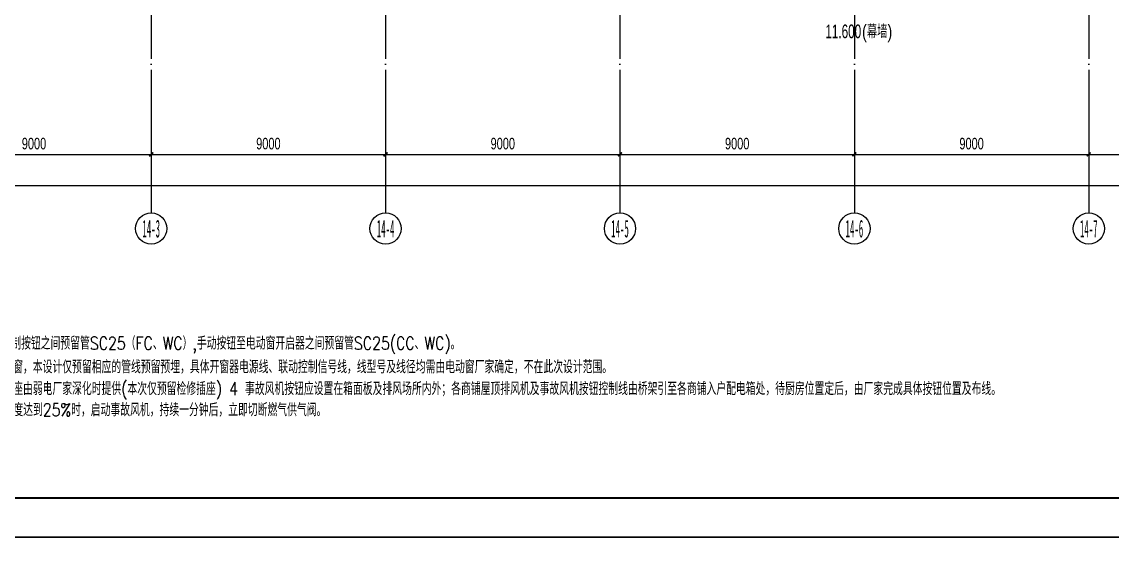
# Model space of a CAD drawing. Extents: x -233336 to 840473, y -28113 to 330904.
# Drawn here: x 9432 to 51299, y 151967 to 172499 of the extents above; entities that cross this region are included whole.
import ezdxf
from ezdxf.enums import TextEntityAlignment as Align
from ezdxf.xclip import XClip

# ---------------------------------------------------------------- set-up
doc = ezdxf.new("R2010")
doc.units = 0
doc.header["$LTSCALE"] = 1000
doc.header["$XCLIPFRAME"] = 2
doc.linetypes.add('104-14# 核心筒$0$DOTE', pattern=[2.42, 2, -0.2, 0.02, -0.2])
doc.layers.get('0').update_dxf_attribs({"linetype": 'CONTINUOUS'})
doc.layers.get('Defpoints').update_dxf_attribs({"linetype": 'CONTINUOUS'})
for name, color, linetype in [('104-14# 核心筒$0$01-标注_轴线坐标', 8, 'CONTINUOUS'), ('104-14# 核心筒$0$A_AXIS-轴线', 8, '104-14# 核心筒$0$DOTE'), ('104-14# 核心筒$0$AXIS_TEXT', 7, 'CONTINUOUS'), ('AXIS_TEXT', 7, 'CONTINUOUS'), ('TEL_TEXT', 7, 'CONTINUOUS'), ('X-104 14#平面$0$01-标注_标高', 8, 'CONTINUOUS')]:
    doc.layers.add(name, color=color, linetype=linetype)
doc.styles.add('104-14# 核心筒$0$_TCH_AXIS', font='STXIHEI.TTF', dxfattribs={"width": 0.8})
doc.styles.add('104-14# 核心筒$0$_TCH_DIM_T3', font='ros.shx', dxfattribs={"width": 0.705882, "bigfont": 'jd.shx'})
doc.styles.add('_TEL_DIM', font='ROMANS2', dxfattribs={"width": 0.8, "height": 3.5, "bigfont": 'HZDF2'})
doc.styles.add('COMPLEX', font='COMPLEX')
doc.styles.add('X-104 14#平面$0$_TCH_DIM', font='ros.shx', dxfattribs={"width": 0.8, "bigfont": 'jd.shx'})
doc.dimstyles.new('104-14# 核心筒$0$_TCH_ARCH&&150', dxfattribs={"dimtxt": 446.25, "dimasz": 150, "dimexe": 375, "dimexo": 450, "dimgap": 189.375, "dimtad": 1, "dimdec": 0, "dimzin": 0, "dimdsep": 46, "dimtxsty": '104-14# 核心筒$0$_TCH_DIM_T3', "dimblk": '104-14# 核心筒$0$_ArchTick', "dimcen": 0.09, "dimclrt": 7, "dimazin": 2, "dimtfac": 1, "dimtdec": 0, "dimtix": 1, "dimtmove": 2, "dimatfit": 3, "dimfxl": 0, "dimtolj": 1, "dimtzin": 0, "dimarcsym": 0})

# ---------------------------------------------------------------- blocks, each defined once
blk = doc.blocks.new('图框-A1+1-4')
for points, const_width in [([(0, 0), (1051, 0), (1051, 594), (0, 594)], 0.05), ([(976, 584), (25, 584), (25, 10), (976, 10)], 0.5)]:
    blk.add_lwpolyline(points, close=True, dxfattribs=dict(const_width=const_width))
blk = doc.blocks.new('104-14# 核心筒$0$_ArchTick')
at = {"color": 0, "linetype": 'ByBlock', "const_width": 0.4}
blk.add_lwpolyline([(-0.5, -0.5), (0.5, 0.5)], dxfattribs=at)
blk = doc.blocks.new('*D366')
at = {"layer": '104-14# 核心筒$0$01-标注_轴线坐标', "color": 0, "lineweight": -2}
for p, q in [((5400, 169205), (5400, 167030)), ((14400, 169205), (14400, 167030)), ((5400, 167405), (14400, 167405))]:
    blk.add_line(p, q, dxfattribs=at)
at = {"layer": 'Defpoints', "color": 0}
for p in [(5400, 169655), (14400, 169655), (14400, 167405)]:
    blk.add_point(p, dxfattribs=at)
at = {"layer": '104-14# 核心筒$0$01-标注_轴线坐标', "color": 0, "lineweight": -2, "xscale": 150, "yscale": 150, "zscale": 150, "rotation": 180}
blk.add_blockref('104-14# 核心筒$0$_ArchTick', (5400, 167405), dxfattribs=at)
at = {"layer": '104-14# 核心筒$0$01-标注_轴线坐标', "color": 0, "lineweight": -2, "xscale": 150, "yscale": 150, "zscale": 150}
blk.add_blockref('104-14# 核心筒$0$_ArchTick', (14400, 167405), dxfattribs=at)
at = {"layer": '104-14# 核心筒$0$01-标注_轴线坐标', "color": 7, "insert": (9900, 167817), "char_height": 446.2, "attachment_point": 5, "style": '104-14# 核心筒$0$_TCH_DIM_T3'}
blk.add_mtext('\\A1;9000', dxfattribs=at)
blk = doc.blocks.new('*D367')
at = {"layer": '104-14# 核心筒$0$01-标注_轴线坐标', "color": 0, "lineweight": -2}
for p, q in [((14400, 169205), (14400, 167030)), ((23400, 169205), (23400, 167030)), ((14400, 167405), (23400, 167405))]:
    blk.add_line(p, q, dxfattribs=at)
at = {"layer": 'Defpoints', "color": 0}
for p in [(14400, 169655), (23400, 169655), (23400, 167405)]:
    blk.add_point(p, dxfattribs=at)
at = {"layer": '104-14# 核心筒$0$01-标注_轴线坐标', "color": 0, "lineweight": -2, "xscale": 150, "yscale": 150, "zscale": 150, "rotation": 180}
blk.add_blockref('104-14# 核心筒$0$_ArchTick', (14400, 167405), dxfattribs=at)
at = {"layer": '104-14# 核心筒$0$01-标注_轴线坐标', "color": 0, "lineweight": -2, "xscale": 150, "yscale": 150, "zscale": 150}
blk.add_blockref('104-14# 核心筒$0$_ArchTick', (23400, 167405), dxfattribs=at)
at = {"layer": '104-14# 核心筒$0$01-标注_轴线坐标', "color": 7, "insert": (18900, 167817), "char_height": 446.2, "attachment_point": 5, "style": '104-14# 核心筒$0$_TCH_DIM_T3'}
blk.add_mtext('\\A1;9000', dxfattribs=at)
blk = doc.blocks.new('*D368')
at = {"layer": '104-14# 核心筒$0$01-标注_轴线坐标', "color": 0, "lineweight": -2}
for p, q in [((23400, 169205), (23400, 167030)), ((32400, 169205), (32400, 167030)), ((23400, 167405), (32400, 167405))]:
    blk.add_line(p, q, dxfattribs=at)
at = {"layer": 'Defpoints', "color": 0}
for p in [(23400, 169655), (32400, 169655), (32400, 167405)]:
    blk.add_point(p, dxfattribs=at)
at = {"layer": '104-14# 核心筒$0$01-标注_轴线坐标', "color": 0, "lineweight": -2, "xscale": 150, "yscale": 150, "zscale": 150, "rotation": 180}
blk.add_blockref('104-14# 核心筒$0$_ArchTick', (23400, 167405), dxfattribs=at)
at = {"layer": '104-14# 核心筒$0$01-标注_轴线坐标', "color": 0, "lineweight": -2, "xscale": 150, "yscale": 150, "zscale": 150}
blk.add_blockref('104-14# 核心筒$0$_ArchTick', (32400, 167405), dxfattribs=at)
at = {"layer": '104-14# 核心筒$0$01-标注_轴线坐标', "color": 7, "insert": (27900, 167817), "char_height": 446.2, "attachment_point": 5, "style": '104-14# 核心筒$0$_TCH_DIM_T3'}
blk.add_mtext('\\A1;9000', dxfattribs=at)
blk = doc.blocks.new('*D369')
at = {"layer": '104-14# 核心筒$0$01-标注_轴线坐标', "color": 0, "lineweight": -2}
for p, q in [((32400, 169205), (32400, 167030)), ((41400, 169205), (41400, 167030)), ((32400, 167405), (41400, 167405))]:
    blk.add_line(p, q, dxfattribs=at)
at = {"layer": 'Defpoints', "color": 0}
for p in [(32400, 169655), (41400, 169655), (41400, 167405)]:
    blk.add_point(p, dxfattribs=at)
at = {"layer": '104-14# 核心筒$0$01-标注_轴线坐标', "color": 0, "lineweight": -2, "xscale": 150, "yscale": 150, "zscale": 150, "rotation": 180}
blk.add_blockref('104-14# 核心筒$0$_ArchTick', (32400, 167405), dxfattribs=at)
at = {"layer": '104-14# 核心筒$0$01-标注_轴线坐标', "color": 0, "lineweight": -2, "xscale": 150, "yscale": 150, "zscale": 150}
blk.add_blockref('104-14# 核心筒$0$_ArchTick', (41400, 167405), dxfattribs=at)
at = {"layer": '104-14# 核心筒$0$01-标注_轴线坐标', "color": 7, "insert": (36900, 167817), "char_height": 446.2, "attachment_point": 5, "style": '104-14# 核心筒$0$_TCH_DIM_T3'}
blk.add_mtext('\\A1;9000', dxfattribs=at)
blk = doc.blocks.new('*D370')
at = {"layer": '104-14# 核心筒$0$01-标注_轴线坐标', "color": 0, "lineweight": -2}
for p, q in [((41400, 169205), (41400, 167030)), ((50400, 169205), (50400, 167030)), ((41400, 167405), (50400, 167405))]:
    blk.add_line(p, q, dxfattribs=at)
at = {"layer": 'Defpoints', "color": 0}
for p in [(41400, 169655), (50400, 169655), (50400, 167405)]:
    blk.add_point(p, dxfattribs=at)
at = {"layer": '104-14# 核心筒$0$01-标注_轴线坐标', "color": 0, "lineweight": -2, "xscale": 150, "yscale": 150, "zscale": 150, "rotation": 180}
blk.add_blockref('104-14# 核心筒$0$_ArchTick', (41400, 167405), dxfattribs=at)
at = {"layer": '104-14# 核心筒$0$01-标注_轴线坐标', "color": 0, "lineweight": -2, "xscale": 150, "yscale": 150, "zscale": 150}
blk.add_blockref('104-14# 核心筒$0$_ArchTick', (50400, 167405), dxfattribs=at)
at = {"layer": '104-14# 核心筒$0$01-标注_轴线坐标', "color": 7, "insert": (45900, 167817), "char_height": 446.2, "attachment_point": 5, "style": '104-14# 核心筒$0$_TCH_DIM_T3'}
blk.add_mtext('\\A1;9000', dxfattribs=at)
blk = doc.blocks.new('*D371')
at = {"layer": '104-14# 核心筒$0$01-标注_轴线坐标', "color": 0, "lineweight": -2}
for p, q in [((50400, 169205), (50400, 167030)), ((59400, 169205), (59400, 167030)), ((50400, 167405), (59400, 167405))]:
    blk.add_line(p, q, dxfattribs=at)
at = {"layer": 'Defpoints', "color": 0}
for p in [(50400, 169655), (59400, 169655), (59400, 167405)]:
    blk.add_point(p, dxfattribs=at)
at = {"layer": '104-14# 核心筒$0$01-标注_轴线坐标', "color": 0, "lineweight": -2, "xscale": 150, "yscale": 150, "zscale": 150, "rotation": 180}
blk.add_blockref('104-14# 核心筒$0$_ArchTick', (50400, 167405), dxfattribs=at)
at = {"layer": '104-14# 核心筒$0$01-标注_轴线坐标', "color": 0, "lineweight": -2, "xscale": 150, "yscale": 150, "zscale": 150}
blk.add_blockref('104-14# 核心筒$0$_ArchTick', (59400, 167405), dxfattribs=at)
at = {"layer": '104-14# 核心筒$0$01-标注_轴线坐标', "color": 7, "insert": (54900, 167817), "char_height": 446.2, "attachment_point": 5, "style": '104-14# 核心筒$0$_TCH_DIM_T3'}
blk.add_mtext('\\A1;9000', dxfattribs=at)
blk = doc.blocks.new('_AXISO')
blk.add_circle((0, 0), 0.5)
at = {"layer": 'AXIS_TEXT', "style": 'COMPLEX', "width": 1.041667}
blk.add_attdef('A', text='', height=0.56, dxfattribs=at).set_placement((-0.25, -0.28), (0.25, -0.28), align=Align.FIT)
blk = doc.blocks.new('*D473')
at = {"layer": '104-14# 核心筒$0$01-标注_轴线坐标', "color": 0, "lineweight": -2}
for p, q in [((-6010, 169205), (-6010, 165830)), ((120742, 169205), (120742, 165830)), ((-6010, 166205), (120742, 166205))]:
    blk.add_line(p, q, dxfattribs=at)
at = {"layer": 'Defpoints', "color": 0}
for p in [(-6010, 169655), (120742, 169655), (120742, 166205)]:
    blk.add_point(p, dxfattribs=at)
at = {"layer": '104-14# 核心筒$0$01-标注_轴线坐标', "color": 0, "lineweight": -2, "xscale": 150, "yscale": 150, "zscale": 150, "rotation": 180}
blk.add_blockref('104-14# 核心筒$0$_ArchTick', (-6010, 166205), dxfattribs=at)
at = {"layer": '104-14# 核心筒$0$01-标注_轴线坐标', "color": 0, "lineweight": -2, "xscale": 150, "yscale": 150, "zscale": 150}
blk.add_blockref('104-14# 核心筒$0$_ArchTick', (120742, 166205), dxfattribs=at)
at = {"layer": '104-14# 核心筒$0$01-标注_轴线坐标', "color": 7, "insert": (57366, 166617), "char_height": 446.2, "attachment_point": 5, "style": '104-14# 核心筒$0$_TCH_DIM_T3'}
blk.add_mtext('\\A1;126752', dxfattribs=at)
blk = doc.blocks.new('104-14# 核心筒')
at = {"layer": '104-14# 核心筒$0$01-标注_轴线坐标'}
for p, q in [((14400, 169654.9), (14400, 165154.9)), ((23400, 169654.9), (23400, 165154.9)), ((32400, 169654.9), (32400, 165154.9)), ((41400, 169654.9), (41400, 165154.9)), ((50400, 169654.9), (50400, 165154.9))]:
    blk.add_line(p, q, dxfattribs=at)
at = {"layer": '104-14# 核心筒$0$A_AXIS-轴线'}
for p, q in [((14400, 228733.6), (14400, 169654.9)), ((23400, 228733.6), (23400, 169654.9)), ((32400, 228733.6), (32400, 169654.9)), ((41400, 228733.6), (41400, 169654.9)), ((50400, 228733.6), (50400, 169654.9))]:
    blk.add_line(p, q, dxfattribs=at)
at = {"layer": '104-14# 核心筒$0$01-标注_轴线坐标'}
ref = blk.add_blockref('_AXISO', (14400, 164554.9), dxfattribs=dict(at, xscale=1200, yscale=1200, zscale=1200))
ref.add_attrib('A', '14-3', dxfattribs={"layer": '104-14# 核心筒$0$AXIS_TEXT', "height": 678.82, "style": '104-14# 核心筒$0$_TCH_AXIS', "width": 0.46828}).set_placement((14060.6, 164215.5), (14739.4, 164215.5), align=Align.FIT)
ref = blk.add_blockref('_AXISO', (23400, 164554.9), dxfattribs=dict(at, xscale=1200, yscale=1200, zscale=1200))
ref.add_attrib('A', '14-4', dxfattribs={"layer": '104-14# 核心筒$0$AXIS_TEXT', "height": 678.82, "style": '104-14# 核心筒$0$_TCH_AXIS', "width": 0.46828}).set_placement((23060.6, 164215.5), (23739.4, 164215.5), align=Align.FIT)
ref = blk.add_blockref('_AXISO', (32400, 164554.9), dxfattribs=dict(at, xscale=1200, yscale=1200, zscale=1200))
ref.add_attrib('A', '14-5', dxfattribs={"layer": '104-14# 核心筒$0$AXIS_TEXT', "height": 678.82, "style": '104-14# 核心筒$0$_TCH_AXIS', "width": 0.46828}).set_placement((32060.6, 164215.5), (32739.4, 164215.5), align=Align.FIT)
ref = blk.add_blockref('_AXISO', (41400, 164554.9), dxfattribs=dict(at, xscale=1200, yscale=1200, zscale=1200))
ref.add_attrib('A', '14-6', dxfattribs={"layer": '104-14# 核心筒$0$AXIS_TEXT', "height": 678.82, "style": '104-14# 核心筒$0$_TCH_AXIS', "width": 0.46828}).set_placement((41060.6, 164215.5), (41739.4, 164215.5), align=Align.FIT)
ref = blk.add_blockref('_AXISO', (50400, 164554.9), dxfattribs=dict(at, xscale=1200, yscale=1200, zscale=1200))
ref.add_attrib('A', '14-7', dxfattribs={"layer": '104-14# 核心筒$0$AXIS_TEXT', "height": 678.82, "style": '104-14# 核心筒$0$_TCH_AXIS', "width": 0.46828}).set_placement((50060.6, 164215.5), (50739.4, 164215.5), align=Align.FIT)
for p1, p2, distance, text, picture, middle in [((-6009.8, 169654.9), (120741.8, 169654.9), -3450, '126752', '*D473', (57366, 166617.4)), ((5400, 169654.9), (14400, 169654.9), -2250, '9000', '*D366', (9900, 167817.4)), ((14400, 169654.9), (23400, 169654.9), -2250, '9000', '*D367', (18900, 167817.4)), ((23400, 169654.9), (32400, 169654.9), -2250, '9000', '*D368', (27900, 167817.4)), ((32400, 169654.9), (41400, 169654.9), -2250, '9000', '*D369', (36900, 167817.4)), ((41400, 169654.9), (50400, 169654.9), -2250, '9000', '*D370', (45900, 167817.4)), ((50400, 169654.9), (59400, 169654.9), -2250, '9000', '*D371', (54900, 167817.4))]:
    dim = blk.add_aligned_dim(p1=p1, p2=p2, distance=distance, text=text, dimstyle='104-14# 核心筒$0$_TCH_ARCH&&150', dxfattribs=at)
    dim.commit()
    dim.dimension.update_dxf_attribs({"geometry": picture, "text_midpoint": middle})
blk = doc.blocks.new('X-104 14#平面')
for points in [[(-18433.5, 152700), (139216.5, 152700), (139216.5, 241800), (-18433.5, 241800)], [(-18433.5, 63600), (139216.5, 63600), (139216.5, 152700), (-18433.5, 152700)]]:
    blk.add_lwpolyline(points, close=True)
ref = blk.add_blockref('104-14# 核心筒', (0, 0))
XClip(ref).set_block_clipping_path([(-38664.3623821461, -25500), (139216.5485069363, 330900)])
at = {"xscale": 150, "yscale": 150, "zscale": 150}
for p in [(-18433.5, 152700), (-18433.5, 63600)]:
    blk.add_blockref('图框-A1+1-4', p, dxfattribs=at)
at = {"layer": 'X-104 14#平面$0$01-标注_标高', "color": 7, "style": 'X-104 14#平面$0$_TCH_DIM'}
for s, height, width, p in [('11.600', 525, 0.64, (40286.1, 171869.8)), ('(幕墙)', 520.93, 0.8, (41693.1, 171869.8))]:
    blk.add_text(s, height=height, dxfattribs=dict(at, width=width)).set_placement(p)

msp = doc.modelspace()

# ---------------------------------------------------------------- block references
msp.add_blockref('X-104 14#平面', (0, 0))

# ---------------------------------------------------------------- texts
at = {"layer": 'TEL_TEXT', "style": '_TEL_DIM', "width": 0.8}
for s, p in [('注：1 电动窗手动控制按钮之间预留管SC25（FC、WC）,手动按钮至电动窗开启器之间预留管SC25(CC、WC)。', (5400, 159902.2)), ('2 消防电动开启窗，本设计仅预留相应的管线预留预埋，具体开窗器电源线、联动控制信号线，线型号及线径均需由电动窗厂家确定，不在此次设计范围。', (6225.9, 158992.8)), ('3 弱电井电源插座由弱电厂家深化时提供(本次仅预留检修插座) 4 事故风机按钮应设置在箱面板及排风场所内外；各商铺屋顶排风机及事故风机按钮控制线由桥架引至各商铺入户配电箱处，待厨房位置定后，由厂家完成具体按钮位置及布线。', (6225.9, 158154.8)), ('5 当可燃气体浓度达到25%时，启动事故风机，持续一分钟后，立即切断燃气供气阀。', (6232.1, 157342.9))]:
    msp.add_text(s, height=496.063, dxfattribs=at).set_placement(p)

doc.saveas('drawing.dxf')
